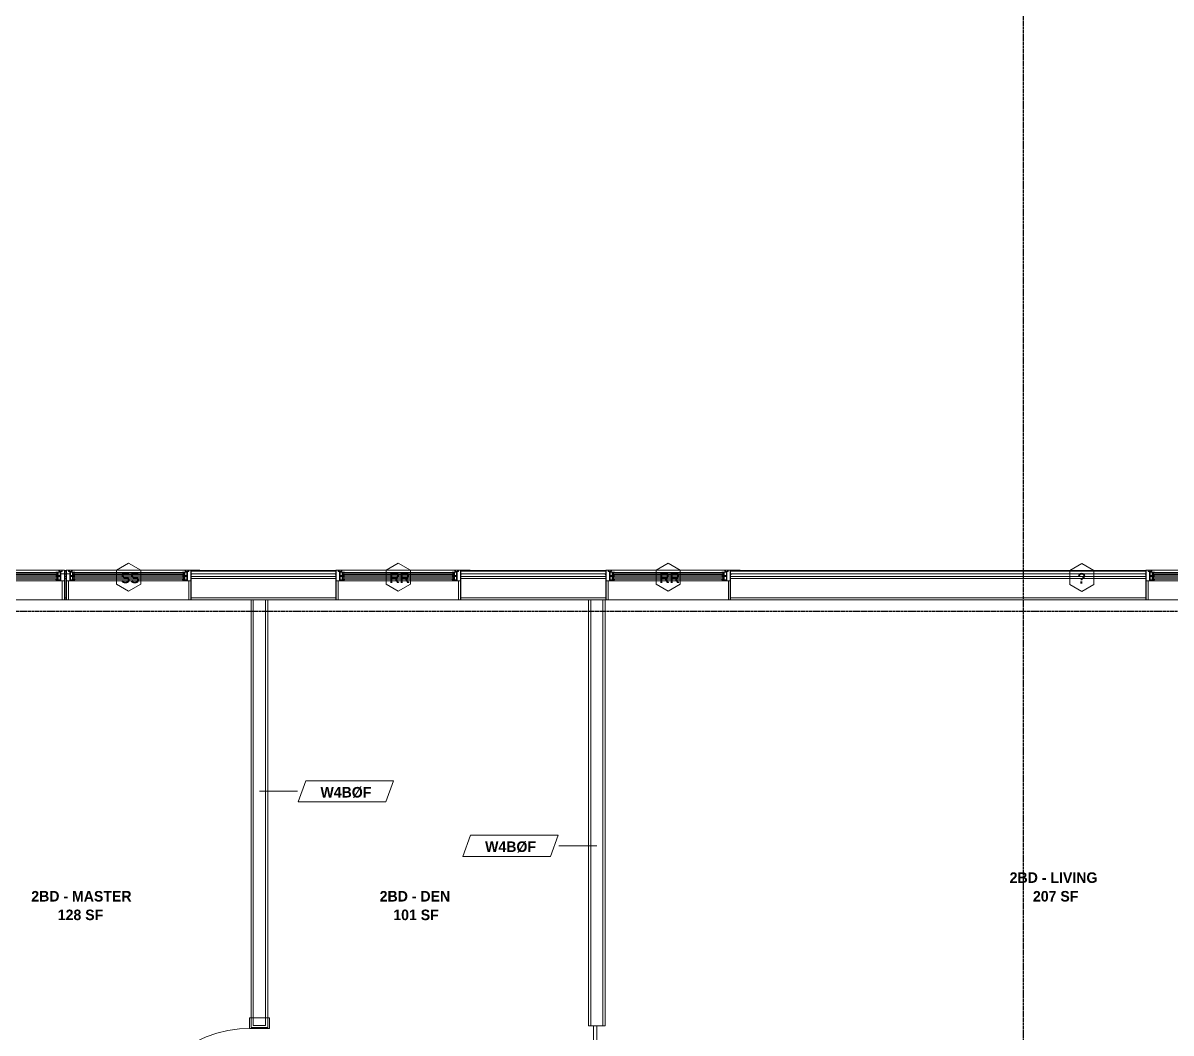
# Model space of a CAD drawing. Header units: inches. Extents: x -4058 to -1781, y 9814 to 12264.
# Drawn here: x -2458 to -2131.3, y 10719.3 to 11006.6 of the extents above; entities that cross this region are included whole.
import ezdxf

# ---------------------------------------------------------------- set-up
doc = ezdxf.new("R2010")
doc.units = ezdxf.units.IN
doc.header["$MEASUREMENT"] = 0
doc.linetypes.add('Dash', pattern=[0.25, 0.125, -0.125])
doc.linetypes.add('Grid Line 1_2_', pattern=[0.875, 0.5, -0.125, 0.125, -0.125])
for name, color, linetype, lineweight in [('0-1', 7, 'Continuous', 5), ('0-2', 7, 'Continuous', 9), ('A-AREA-IDEN', 2, 'Continuous', 9), ('A-DETL-GENF-HDLN-1', 7, 'Dash', 9), ('A-DETL-GENF-HDLN-2', 1, 'Continuous', 18), ('A-DOOR-3', 31, 'Continuous', 9), ('A-DOOR-4', 31, 'Continuous', 30), ('A-FLOR-2', 192, 'Continuous', 9), ('A-GLAZ', 151, 'Continuous', 18), ('A-GLAZ-1', 10, 'Continuous', 30), ('A-GLAZ-2', 7, 'Continuous', 9), ('A-GLAZ-IDEN', 152, 'Continuous', 9), ('A-WALL', 113, 'Continuous', 18), ('A-WALL-1', 7, 'Continuous', 9), ('A-WALL-2', 250, 'Continuous', 18), ('A-WALL-3', 113, 'Continuous', 9), ('A-WALL-IDEN', 211, 'Continuous', 9), ('S-GRID-1', 1, 'Grid Line 1_2_', 30)]:
    doc.layers.add(name, color=color, linetype=linetype, lineweight=lineweight)
doc.styles.add('Century Gothic_B', font='GOTHICB.TTF', dxfattribs={"height": 3})

# ---------------------------------------------------------------- blocks, each defined once
blk = doc.blocks.new('Window-Double_Hung-Marvin-Essential - 2-WIDE _TEMP ALL LOW_ ESDH3066-3454268-UNITS PLANS - 3RD FLOOR')
at = {"layer": 'A-DETL-GENF-HDLN-1'}
blk.add_line((16.1, 4.22), (-16.5, 4.22), dxfattribs=at)
at = {"layer": 'A-DETL-GENF-HDLN-2'}
for p, q in [((-17.75, 4.28), (-17.16, 4.28)), ((-17.75, 4.28), (-17.75, 1.19)), ((-17.08, 3.87), (-17.16, 4.28)), ((-17.08, 3.87), (-16.19, 3.87)), ((-16.85, 4.25), (-16.85, 3.87)), ((-16.3, 4.25), (-16.85, 4.25)), ((-16.38, 3.77), (-16.72, 3.77)), ((-16.72, 3.77), (-16.72, 1.19)), ((-15.34, 3.69), (-16.56, 3.69)), ((-16.56, 2.75), (-16.56, 3.69)), ((-16.38, 3.87), (-16.38, 3.77)), ((-16.3, 4.01), (-16.3, 4.25)), ((-16.18, 4.01), (-16.3, 4.01)), ((-16.19, 3.97), (-16.1, 3.97)), ((-16.19, 3.87), (-16.19, 3.97)), ((-16.18, 4.22), (-16.1, 4.22)), ((-16.18, 4.22), (-16.18, 4.01)), ((-16.1, 3.97), (-16.1, 4.22)), ((-15.94, 2.87), (-15.94, 3.59)), ((-15.94, 3.59), (-15.28, 3.59)), ((-15.84, 2.88), (-15.84, 3.57)), ((-15.54, 3.01), (-15.54, 3.45)), ((-15.34, 3.69), (-15.28, 3.63)), ((-15.28, 3.59), (-15.28, 3.63)), ((15.34, 3.69), (15.28, 3.63)), ((15.28, 3.59), (15.28, 3.63)), ((15.94, 3.59), (15.28, 3.59)), ((15.34, 3.69), (16.56, 3.69)), ((15.54, 3.01), (15.54, 3.45)), ((15.84, 2.88), (15.84, 3.57)), ((15.94, 2.87), (15.94, 3.59)), ((16.18, 4.22), (16.1, 4.22)), ((16.1, 3.97), (16.1, 4.22)), ((16.19, 3.97), (16.1, 3.97)), ((16.18, 4.22), (16.18, 4.01)), ((16.18, 4.01), (16.3, 4.01)), ((16.19, 3.87), (16.19, 3.97)), ((17.08, 3.87), (16.19, 3.87)), ((16.3, 4.01), (16.3, 4.25)), ((16.3, 4.25), (16.85, 4.25)), ((16.38, 3.87), (16.38, 3.77)), ((16.38, 3.77), (16.72, 3.77)), ((16.56, 2.75), (16.56, 3.69)), ((16.72, 3.77), (16.72, 1.19)), ((16.85, 4.25), (16.85, 3.87)), ((17.08, 3.87), (17.16, 4.28)), ((17.75, 4.28), (17.16, 4.28)), ((17.75, 4.28), (17.75, 1.19)), ((-19.25, 3.23), (-19.25, 3.19)), ((-17.75, 3.23), (-19.25, 3.23)), ((-19.25, 3.19), (-17.9, 3.19)), ((-17.9, 3.19), (-17.9, 3.08)), ((-17.9, 3.08), (-17.75, 3.08)), ((-16.72, 1.19), (-17.75, 1.19)), ((-17.13, 1.16), (-17.13, -4.19)), ((-16.56, 2.75), (-15.34, 2.75)), ((-15.34, 2.47), (-16.56, 2.47)), ((-16.56, 1.53), (-16.56, 2.47)), ((-16.56, 1.53), (-15.34, 1.53)), ((-15.28, 2.87), (-15.94, 2.87)), ((-15.94, 1.65), (-15.94, 2.37)), ((-15.94, 2.37), (-15.28, 2.37)), ((-15.28, 1.65), (-15.94, 1.65)), ((-15.84, 1.66), (-15.84, 2.35)), ((-15.54, 1.79), (-15.54, 2.23)), ((-15.34, 2.75), (-15.28, 2.81)), ((-15.34, 2.47), (-15.28, 2.41)), ((-15.34, 1.53), (-15.28, 1.59)), ((-15.28, 2.81), (-15.28, 2.87)), ((-15.28, 2.37), (-15.28, 2.41)), ((-15.28, 1.59), (-15.28, 1.65)), ((15.28, 2.81), (15.28, 2.87)), ((15.28, 2.87), (15.94, 2.87)), ((15.34, 2.75), (15.28, 2.81)), ((15.34, 2.47), (15.28, 2.41)), ((15.28, 2.37), (15.28, 2.41)), ((15.94, 2.37), (15.28, 2.37)), ((15.28, 1.59), (15.28, 1.65)), ((15.28, 1.65), (15.94, 1.65)), ((15.34, 1.53), (15.28, 1.59)), ((16.56, 2.75), (15.34, 2.75)), ((15.34, 2.47), (16.56, 2.47)), ((16.56, 1.53), (15.34, 1.53)), ((15.54, 1.79), (15.54, 2.23)), ((15.84, 1.66), (15.84, 2.35)), ((15.94, 1.65), (15.94, 2.37)), ((16.56, 1.53), (16.56, 2.47)), ((16.72, 1.19), (17.75, 1.19)), ((17.12, -4.19), (17.12, 1.16)), ((17.75, 3.23), (19.25, 3.23)), ((17.9, 3.08), (17.75, 3.08)), ((17.9, 3.19), (17.9, 3.08)), ((19.25, 3.19), (17.9, 3.19)), ((19.25, 3.23), (19.25, 3.19)), ((-17.13, -4.19), (-17.75, -4.19)), ((17.12, -4.19), (17.75, -4.19))]:
    blk.add_line(p, q, dxfattribs=at)
at = {"layer": 'A-GLAZ'}
for p, q in [((15.84, 3.57), (-15.84, 3.57)), ((15.84, 3.45), (-15.84, 3.45)), ((15.84, 3.01), (-15.84, 3.01)), ((15.84, 2.88), (-15.84, 2.88)), ((15.84, 2.35), (-15.84, 2.35)), ((15.84, 2.23), (-15.84, 2.23)), ((15.84, 1.79), (-15.84, 1.79)), ((15.84, 1.66), (-15.84, 1.66))]:
    blk.add_line(p, q, dxfattribs=at)
at = {"layer": 'A-GLAZ-1'}
for p, q in [((-17.75, 4.28), (-17.75, 1.19)), ((17.75, 1.19), (17.75, 4.28)), ((-17.75, 1.16), (-17.75, -4.19)), ((17.75, -4.19), (17.75, 1.16))]:
    blk.add_line(p, q, dxfattribs=at)
at = {"layer": 'A-GLAZ-2'}
for p, q in [((17.75, 4.28), (-17.75, 4.28)), ((20.21, 4.25), (17.75, 4.25)), ((17.75, 4.19), (20.21, 4.19)), ((20.21, 4.19), (20.21, 4.25)), ((-17.75, 1.19), (17.75, 1.19)), ((-17.75, -4.19), (17.75, -4.19))]:
    blk.add_line(p, q, dxfattribs=at)
blk = doc.blocks.new('Window-Double_Hung-Marvin-Essential - 1-WIDE _TEMP LOWER_ ESDH3066-3454270-UNITS PLANS - 3RD FLOOR')
at = {"layer": 'A-DETL-GENF-HDLN-1'}
blk.add_line((16.1, 4.22), (-16.5, 4.22), dxfattribs=at)
at = {"layer": 'A-DETL-GENF-HDLN-2'}
for p, q in [((-17.75, 4.28), (-17.16, 4.28)), ((-17.75, 4.28), (-17.75, 1.19)), ((-17.08, 3.87), (-17.16, 4.28)), ((-17.08, 3.87), (-16.19, 3.87)), ((-16.85, 4.25), (-16.85, 3.87)), ((-16.3, 4.25), (-16.85, 4.25)), ((-16.38, 3.77), (-16.72, 3.77)), ((-16.72, 3.77), (-16.72, 1.19)), ((-15.34, 3.69), (-16.56, 3.69)), ((-16.56, 2.75), (-16.56, 3.69)), ((-16.38, 3.87), (-16.38, 3.77)), ((-16.3, 4.01), (-16.3, 4.25)), ((-16.18, 4.01), (-16.3, 4.01)), ((-16.19, 3.97), (-16.1, 3.97)), ((-16.19, 3.87), (-16.19, 3.97)), ((-16.18, 4.22), (-16.1, 4.22)), ((-16.18, 4.22), (-16.18, 4.01)), ((-16.1, 3.97), (-16.1, 4.22)), ((-15.94, 2.87), (-15.94, 3.59)), ((-15.94, 3.59), (-15.28, 3.59)), ((-15.84, 2.88), (-15.84, 3.57)), ((-15.54, 3.01), (-15.54, 3.45)), ((-15.34, 3.69), (-15.28, 3.63)), ((-15.28, 3.59), (-15.28, 3.63)), ((15.34, 3.69), (15.28, 3.63)), ((15.28, 3.59), (15.28, 3.63)), ((15.94, 3.59), (15.28, 3.59)), ((15.34, 3.69), (16.56, 3.69)), ((15.54, 3.01), (15.54, 3.45)), ((15.84, 2.88), (15.84, 3.57)), ((15.94, 2.87), (15.94, 3.59)), ((16.18, 4.22), (16.1, 4.22)), ((16.1, 3.97), (16.1, 4.22)), ((16.19, 3.97), (16.1, 3.97)), ((16.18, 4.22), (16.18, 4.01)), ((16.18, 4.01), (16.3, 4.01)), ((16.19, 3.87), (16.19, 3.97)), ((17.08, 3.87), (16.19, 3.87)), ((16.3, 4.01), (16.3, 4.25)), ((16.3, 4.25), (16.85, 4.25)), ((16.38, 3.87), (16.38, 3.77)), ((16.38, 3.77), (16.72, 3.77)), ((16.56, 2.75), (16.56, 3.69)), ((16.72, 3.77), (16.72, 1.19)), ((16.85, 4.25), (16.85, 3.87)), ((17.08, 3.87), (17.16, 4.28)), ((17.75, 4.28), (17.16, 4.28)), ((17.75, 4.28), (17.75, 1.19)), ((-19.25, 3.23), (-19.25, 3.19)), ((-17.75, 3.23), (-19.25, 3.23)), ((-19.25, 3.19), (-17.9, 3.19)), ((-17.9, 3.19), (-17.9, 3.08)), ((-17.9, 3.08), (-17.75, 3.08)), ((-16.72, 1.19), (-17.75, 1.19)), ((-17.13, 1.16), (-17.13, -4.19)), ((-16.56, 2.75), (-15.34, 2.75)), ((-15.34, 2.47), (-16.56, 2.47)), ((-16.56, 1.53), (-16.56, 2.47)), ((-16.56, 1.53), (-15.34, 1.53)), ((-15.28, 2.87), (-15.94, 2.87)), ((-15.94, 1.65), (-15.94, 2.37)), ((-15.94, 2.37), (-15.28, 2.37)), ((-15.28, 1.65), (-15.94, 1.65)), ((-15.84, 1.66), (-15.84, 2.35)), ((-15.54, 1.79), (-15.54, 2.23)), ((-15.34, 2.75), (-15.28, 2.81)), ((-15.34, 2.47), (-15.28, 2.41)), ((-15.34, 1.53), (-15.28, 1.59)), ((-15.28, 2.81), (-15.28, 2.87)), ((-15.28, 2.37), (-15.28, 2.41)), ((-15.28, 1.59), (-15.28, 1.65)), ((15.28, 2.81), (15.28, 2.87)), ((15.28, 2.87), (15.94, 2.87)), ((15.34, 2.75), (15.28, 2.81)), ((15.34, 2.47), (15.28, 2.41)), ((15.28, 2.37), (15.28, 2.41)), ((15.94, 2.37), (15.28, 2.37)), ((15.28, 1.59), (15.28, 1.65)), ((15.28, 1.65), (15.94, 1.65)), ((15.34, 1.53), (15.28, 1.59)), ((16.56, 2.75), (15.34, 2.75)), ((15.34, 2.47), (16.56, 2.47)), ((16.56, 1.53), (15.34, 1.53)), ((15.54, 1.79), (15.54, 2.23)), ((15.84, 1.66), (15.84, 2.35)), ((15.94, 1.65), (15.94, 2.37)), ((16.56, 1.53), (16.56, 2.47)), ((16.72, 1.19), (17.75, 1.19)), ((17.12, -4.19), (17.12, 1.16)), ((17.75, 3.23), (19.25, 3.23)), ((17.9, 3.08), (17.75, 3.08)), ((17.9, 3.19), (17.9, 3.08)), ((19.25, 3.19), (17.9, 3.19)), ((19.25, 3.23), (19.25, 3.19)), ((-17.13, -4.19), (-17.75, -4.19)), ((17.12, -4.19), (17.75, -4.19))]:
    blk.add_line(p, q, dxfattribs=at)
at = {"layer": 'A-GLAZ'}
for p, q in [((15.84, 3.57), (-15.84, 3.57)), ((15.84, 3.45), (-15.84, 3.45)), ((15.84, 3.01), (-15.84, 3.01)), ((15.84, 2.88), (-15.84, 2.88)), ((15.84, 2.35), (-15.84, 2.35)), ((15.84, 2.23), (-15.84, 2.23)), ((15.84, 1.79), (-15.84, 1.79)), ((15.84, 1.66), (-15.84, 1.66))]:
    blk.add_line(p, q, dxfattribs=at)
at = {"layer": 'A-GLAZ-1'}
for p, q in [((-17.75, 4.28), (-17.75, 1.19)), ((17.75, 1.19), (17.75, 4.28)), ((-17.75, 1.16), (-17.75, -4.19)), ((17.75, -4.19), (17.75, 1.16))]:
    blk.add_line(p, q, dxfattribs=at)
at = {"layer": 'A-GLAZ-2'}
for p, q in [((17.75, 4.28), (-17.75, 4.28)), ((20.46, 4.25), (17.75, 4.25)), ((17.75, 4.19), (20.46, 4.19)), ((20.46, 4.19), (20.46, 4.25)), ((-17.75, 1.19), (17.75, 1.19)), ((-17.75, -4.19), (17.75, -4.19))]:
    blk.add_line(p, q, dxfattribs=at)
blk = doc.blocks.new('Window-Double_Hung-Marvin-Essential - 2-WIDE _TEMP ALL LOW_ ESDH3066-3454271-UNITS PLANS - 3RD FLOOR')
at = {"layer": 'A-DETL-GENF-HDLN-1'}
blk.add_line((16.1, -4.22), (-16.5, -4.22), dxfattribs=at)
at = {"layer": 'A-DETL-GENF-HDLN-2'}
for p, q in [((-17.13, 4.19), (-17.75, 4.19)), ((-17.13, -1.16), (-17.13, 4.19)), ((17.12, 4.19), (17.75, 4.19)), ((17.12, 4.19), (17.12, -1.16)), ((-19.25, -3.23), (-19.25, -3.19)), ((-19.25, -3.19), (-17.9, -3.19)), ((-17.75, -3.23), (-19.25, -3.23)), ((-17.9, -3.19), (-17.9, -3.08)), ((-17.9, -3.08), (-17.75, -3.08)), ((-16.72, -1.19), (-17.75, -1.19)), ((-17.75, -4.28), (-17.75, -1.19)), ((-16.72, -3.77), (-16.72, -1.19)), ((-16.56, -1.53), (-15.34, -1.53)), ((-16.56, -1.53), (-16.56, -2.47)), ((-15.34, -2.47), (-16.56, -2.47)), ((-16.56, -2.75), (-15.34, -2.75)), ((-16.56, -2.75), (-16.56, -3.69)), ((-15.28, -1.65), (-15.94, -1.65)), ((-15.94, -1.65), (-15.94, -2.37)), ((-15.94, -2.37), (-15.28, -2.37)), ((-15.28, -2.87), (-15.94, -2.87)), ((-15.94, -2.87), (-15.94, -3.59)), ((-15.84, -1.66), (-15.84, -2.35)), ((-15.84, -2.88), (-15.84, -3.57)), ((-15.54, -1.79), (-15.54, -2.23)), ((-15.54, -3.01), (-15.54, -3.45)), ((-15.34, -1.53), (-15.28, -1.59)), ((-15.34, -2.47), (-15.28, -2.41)), ((-15.34, -2.75), (-15.28, -2.81)), ((-15.28, -1.59), (-15.28, -1.65)), ((-15.28, -2.37), (-15.28, -2.41)), ((-15.28, -2.81), (-15.28, -2.87)), ((15.34, -1.53), (15.28, -1.59)), ((15.28, -1.59), (15.28, -1.65)), ((15.28, -1.65), (15.94, -1.65)), ((15.28, -2.37), (15.28, -2.41)), ((15.94, -2.37), (15.28, -2.37)), ((15.34, -2.47), (15.28, -2.41)), ((15.34, -2.75), (15.28, -2.81)), ((15.28, -2.81), (15.28, -2.87)), ((15.28, -2.87), (15.94, -2.87)), ((16.56, -1.53), (15.34, -1.53)), ((15.34, -2.47), (16.56, -2.47)), ((16.56, -2.75), (15.34, -2.75)), ((15.54, -1.79), (15.54, -2.23)), ((15.54, -3.01), (15.54, -3.45)), ((15.84, -1.66), (15.84, -2.35)), ((15.84, -2.88), (15.84, -3.57)), ((15.94, -1.65), (15.94, -2.37)), ((15.94, -2.87), (15.94, -3.59)), ((16.56, -1.53), (16.56, -2.47)), ((16.56, -2.75), (16.56, -3.69)), ((16.72, -3.77), (16.72, -1.19)), ((16.72, -1.19), (17.75, -1.19)), ((17.75, -4.28), (17.75, -1.19)), ((17.9, -3.08), (17.75, -3.08)), ((17.75, -3.23), (19.25, -3.23)), ((17.9, -3.19), (17.9, -3.08)), ((19.25, -3.19), (17.9, -3.19)), ((19.25, -3.23), (19.25, -3.19)), ((-17.75, -4.28), (-17.16, -4.28)), ((-17.08, -3.87), (-17.16, -4.28)), ((-17.08, -3.87), (-16.19, -3.87)), ((-16.85, -4.25), (-16.85, -3.87)), ((-16.3, -4.25), (-16.85, -4.25)), ((-16.38, -3.77), (-16.72, -3.77)), ((-15.34, -3.69), (-16.56, -3.69)), ((-16.38, -3.87), (-16.38, -3.77)), ((-16.18, -4.01), (-16.3, -4.01)), ((-16.3, -4.01), (-16.3, -4.25)), ((-16.19, -3.87), (-16.19, -3.97)), ((-16.19, -3.97), (-16.1, -3.97)), ((-16.18, -4.22), (-16.18, -4.01)), ((-16.18, -4.22), (-16.1, -4.22)), ((-16.1, -3.97), (-16.1, -4.22)), ((-15.94, -3.59), (-15.28, -3.59)), ((-15.34, -3.69), (-15.28, -3.63)), ((-15.28, -3.59), (-15.28, -3.63)), ((15.28, -3.59), (15.28, -3.63)), ((15.94, -3.59), (15.28, -3.59)), ((15.34, -3.69), (15.28, -3.63)), ((15.34, -3.69), (16.56, -3.69)), ((16.19, -3.97), (16.1, -3.97)), ((16.1, -3.97), (16.1, -4.22)), ((16.18, -4.22), (16.1, -4.22)), ((16.18, -4.22), (16.18, -4.01)), ((16.18, -4.01), (16.3, -4.01)), ((17.08, -3.87), (16.19, -3.87)), ((16.19, -3.87), (16.19, -3.97)), ((16.3, -4.01), (16.3, -4.25)), ((16.3, -4.25), (16.85, -4.25)), ((16.38, -3.87), (16.38, -3.77)), ((16.38, -3.77), (16.72, -3.77)), ((16.85, -4.25), (16.85, -3.87)), ((17.08, -3.87), (17.16, -4.28)), ((17.75, -4.28), (17.16, -4.28))]:
    blk.add_line(p, q, dxfattribs=at)
at = {"layer": 'A-GLAZ'}
for p, q in [((15.84, -1.66), (-15.84, -1.66)), ((15.84, -1.79), (-15.84, -1.79)), ((15.84, -2.23), (-15.84, -2.23)), ((15.84, -2.35), (-15.84, -2.35)), ((15.84, -2.88), (-15.84, -2.88)), ((15.84, -3.01), (-15.84, -3.01)), ((15.84, -3.45), (-15.84, -3.45)), ((15.84, -3.57), (-15.84, -3.57))]:
    blk.add_line(p, q, dxfattribs=at)
at = {"layer": 'A-GLAZ-1'}
for p, q in [((-17.75, -1.16), (-17.75, 4.19)), ((17.75, 4.19), (17.75, -1.16)), ((-17.75, -4.28), (-17.75, -1.19)), ((17.75, -1.19), (17.75, -4.28))]:
    blk.add_line(p, q, dxfattribs=at)
at = {"layer": 'A-GLAZ-2'}
for p, q in [((-17.75, 4.19), (17.75, 4.19)), ((-17.75, -1.19), (17.75, -1.19)), ((17.75, -4.28), (-17.75, -4.28)), ((17.75, -4.19), (20.21, -4.19)), ((20.21, -4.25), (17.75, -4.25)), ((20.21, -4.19), (20.21, -4.25))]:
    blk.add_line(p, q, dxfattribs=at)
blk = doc.blocks.new('CTR - 1st Phase - Shell_rvt-1-UNITS PLANS - 3RD FLOOR')
at = {"layer": 'A-WALL-1'}
for p, q in [((-2445.67, 10850.89), (-2446.18, 10850.89)), ((-2368.94, 10850.89), (-2407.71, 10850.89)), ((-2292.14, 10850.89), (-2330.73, 10850.89)), ((-2138.47, 10850.89), (-2253.93, 10850.89)), ((-2446.18, 10847.89), (-2446.18, 10847.86)), ((-2445.67, 10847.86), (-2445.67, 10847.89)), ((-2410.17, 10847.89), (-2410.17, 10847.86)), ((-2368.94, 10847.86), (-2368.94, 10847.89)), ((-2333.44, 10847.89), (-2333.44, 10847.86)), ((-2292.14, 10847.86), (-2292.14, 10847.89)), ((-2256.64, 10847.89), (-2256.64, 10847.86)), ((-2138.47, 10847.86), (-2138.47, 10847.89)), ((-2446.18, 10842.51), (-2445.67, 10842.51)), ((-2410.17, 10842.51), (-2368.94, 10842.51)), ((-2333.44, 10842.51), (-2292.14, 10842.51)), ((-2256.64, 10842.51), (-2138.47, 10842.51))]:
    blk.add_line(p, q, dxfattribs=at)
at = {"layer": 'A-WALL-2'}
for p, q in [((-2445.67, 10850.64), (-2446.18, 10850.64)), ((-2445.67, 10849.89), (-2446.18, 10849.89)), ((-2368.94, 10850.64), (-2410.17, 10850.64)), ((-2368.94, 10849.89), (-2410.17, 10849.89)), ((-2292.14, 10850.64), (-2333.44, 10850.64)), ((-2292.14, 10849.89), (-2333.44, 10849.89)), ((-2138.47, 10850.64), (-2256.64, 10850.64)), ((-2138.47, 10849.89), (-2256.64, 10849.89)), ((-2445.67, 10849.14), (-2446.18, 10849.14)), ((-2445.67, 10848.64), (-2446.18, 10848.64)), ((-2368.94, 10849.14), (-2410.17, 10849.14)), ((-2368.94, 10848.64), (-2410.17, 10848.64)), ((-2292.14, 10849.14), (-2333.44, 10849.14)), ((-2292.14, 10848.64), (-2333.44, 10848.64)), ((-2138.47, 10849.14), (-2256.64, 10849.14)), ((-2138.47, 10848.64), (-2256.64, 10848.64)), ((-2445.67, 10843.14), (-2446.18, 10843.14)), ((-2368.94, 10843.14), (-2410.17, 10843.14)), ((-2292.14, 10843.14), (-2333.44, 10843.14)), ((-2138.47, 10843.14), (-2256.64, 10843.14))]:
    blk.add_line(p, q, dxfattribs=at)
at = {"layer": '0-2', "rotation": 180}
blk.add_blockref('Window-Double_Hung-Marvin-Essential - 2-WIDE _TEMP ALL LOW_ ESDH3066-3454271-UNITS PLANS - 3RD FLOOR', (-2463.93, 10846.7), dxfattribs=at)
at = {"layer": '0-2'}
for name, p in [('Window-Double_Hung-Marvin-Essential - 2-WIDE _TEMP ALL LOW_ ESDH3066-3454268-UNITS PLANS - 3RD FLOOR', (-2427.92, 10846.7)), ('Window-Double_Hung-Marvin-Essential - 1-WIDE _TEMP LOWER_ ESDH3066-3454270-UNITS PLANS - 3RD FLOOR', (-2351.19, 10846.7)), ('Window-Double_Hung-Marvin-Essential - 1-WIDE _TEMP LOWER_ ESDH3066-3454270-UNITS PLANS - 3RD FLOOR', (-2274.39, 10846.7)), ('Window-Double_Hung-Marvin-Essential - 1-WIDE _TEMP LOWER_ ESDH3066-3454270-UNITS PLANS - 3RD FLOOR', (-2120.72, 10846.7))]:
    blk.add_blockref(name, p, dxfattribs=at)
blk = doc.blocks.new('CTR - 1st Phase - Structure_rvt-1-UNITS PLANS - 3RD FLOOR')
at = {"layer": 'S-GRID-1'}
for p, q in [((-2173.32, 9814.03), (-2173.32, 12247.5)), ((-1781.27, 10839.19), (-4041.78, 10839.19))]:
    blk.add_line(p, q, dxfattribs=at)
blk = doc.blocks.new('SWING - SINGLE - FLUSH - SWING - FLUSH - 2-10 x 6-8 - PRIVACY-4346068-UNITS PLANS - 3RD FLOOR')
at = {"layer": 'A-DOOR-3'}
for p, q in [((-20, 2.37), (-20, 2.87)), ((-20, 2.87), (-17, 2.87)), ((-20, 2.37), (-17, 2.37)), ((-20, -2.88), (-20, 2.37)), ((-17, 2.37), (-20, 2.37)), ((-17, 2.87), (-17, 2.37)), ((-17, 2.37), (-17, -2.88)), ((17, 2.37), (17, 2.87)), ((17, 2.87), (20, 2.87)), ((17, 2.37), (20, 2.37)), ((17, -2.88), (17, 2.37)), ((20, 2.37), (17, 2.37)), ((20, 2.87), (20, 2.37)), ((20, 2.37), (20, -2.88)), ((-17, -2.88), (-20, -2.88)), ((20, -2.88), (17, -2.88))]:
    blk.add_line(p, q, dxfattribs=at)
blk.add_arc((17, -2.38), 34.07, 180, 266.6343, dxfattribs=at)
at = {"layer": 'A-DOOR-4'}
for p, q in [((15, -2.38), (15, -36.38)), ((17, -2.38), (15, -2.38)), ((17, -2.38), (17, -36.38)), ((17, -36.38), (15, -36.38))]:
    blk.add_line(p, q, dxfattribs=at)
blk = doc.blocks.new('Window Tag - ONE-4156801-UNITS PLANS - 3RD FLOOR')
at = {"layer": 'A-GLAZ-IDEN'}
for p, q in [((0, 0.125), (-0.107, 0.062)), ((0.107, 0.062), (0, 0.125)), ((-0.107, 0.062), (-0.107, -0.062)), ((0.107, -0.062), (0.107, 0.062)), ((-0.107, -0.062), (0, -0.125)), ((0, -0.125), (0.107, -0.062))]:
    blk.add_line(p, q, dxfattribs=at)
blk = doc.blocks.new('Wall Tag - Arch Wall-3956453-UNITS PLANS - 3RD FLOOR')
at = {"layer": 'A-WALL-IDEN'}
for p, q in [((-0.356, 0.094), (-0.424, -0.094)), ((0.424, 0.094), (-0.356, 0.094)), ((0.356, -0.094), (0.424, 0.094)), ((-0.424, -0.094), (0.356, -0.094))]:
    blk.add_line(p, q, dxfattribs=at)

msp = doc.modelspace()

# ---------------------------------------------------------------- linework, layer by layer
at = {"layer": 'A-FLOR-2'}
for p, q in [((-2295.62, 10683.6), (-2295.62, 10721.32)), ((-2294.7, 10683.6), (-2294.7, 10721.32))]:
    msp.add_line(p, q, dxfattribs=at)
at = {"layer": 'A-WALL'}
for p, q in [((-2392.45, 10842.51), (-2392.45, 10721.48)), ((-2388.95, 10721.48), (-2388.95, 10842.51)), ((-2296.45, 10842.51), (-2296.45, 10721.32)), ((-2292.95, 10842.51), (-2292.95, 10721.32)), ((-2392.45, 10721.48), (-2388.95, 10721.48))]:
    msp.add_line(p, q, dxfattribs=at)
at = {"layer": 'A-WALL-3'}
for p, q in [((-2388.32, 10842.51), (-2393.07, 10842.51)), ((-2393.07, 10842.51), (-2393.07, 10720.85)), ((-2388.32, 10720.85), (-2388.32, 10842.51)), ((-2292.32, 10842.51), (-2297.07, 10842.51)), ((-2297.07, 10842.51), (-2297.07, 10721.32)), ((-2292.32, 10721.32), (-2292.32, 10842.51)), ((-2393.07, 10720.85), (-2388.32, 10720.85)), ((-2297.07, 10721.32), (-2292.32, 10721.32))]:
    msp.add_line(p, q, dxfattribs=at)
at = {"layer": 'A-WALL-IDEN'}
for p, q in [((-2390.7, 10788.06), (-2379.86, 10788.06)), ((-2294.7, 10772.57), (-2305.54, 10772.57))]:
    msp.add_line(p, q, dxfattribs=at)

# ---------------------------------------------------------------- block references
at = {"layer": '0-1'}
for name in ['CTR - 1st Phase - Structure_rvt-1-UNITS PLANS - 3RD FLOOR', 'CTR - 1st Phase - Shell_rvt-1-UNITS PLANS - 3RD FLOOR']:
    msp.add_blockref(name, (0, 0), dxfattribs=at)
at = {"layer": 'A-DOOR-3', "rotation": 270.0000000000105}
msp.add_blockref('SWING - SINGLE - FLUSH - SWING - FLUSH - 2-10 x 6-8 - PRIVACY-4346068-UNITS PLANS - 3RD FLOOR', (-2390.7, 10703.6), dxfattribs=at)
at = {"layer": 'A-GLAZ-IDEN', "xscale": 31.99999999999999, "yscale": 31.99999999999999, "zscale": 31.99999999999999}
for p in [(-2427.92, 10848.98), (-2351.19, 10848.98), (-2274.39, 10848.98), (-2156.73, 10848.89)]:
    msp.add_blockref('Window Tag - ONE-4156801-UNITS PLANS - 3RD FLOOR', p, dxfattribs=at)
at = {"layer": 'A-WALL-IDEN', "xscale": 31.99999999999999, "yscale": 31.99999999999999, "zscale": 31.99999999999999}
for p in [(-2366.12, 10788.06), (-2319.27, 10772.57)]:
    msp.add_blockref('Wall Tag - Arch Wall-3956453-UNITS PLANS - 3RD FLOOR', p, dxfattribs=at)

# ---------------------------------------------------------------- texts
at = {"layer": 'A-AREA-IDEN', "char_height": 3, "attachment_point": 1, "style": 'Century Gothic_B'}
for s, insert, width in [('2BD - LIVING', (-2177.23, 10765.01), 31.411), ('2BD - MASTER', (-2455.63, 10759.71), 33.633), ('2BD - DEN', (-2356.49, 10759.71), 24.745), ('207 SF', (-2170.61, 10759.71), 15.352), ('128 SF', (-2448.09, 10754.42), 15.352), ('101 SF', (-2352.62, 10754.42), 15.352)]:
    msp.add_mtext(s, dxfattribs=dict(at, insert=insert, width=width))
at = {"layer": 'A-GLAZ-IDEN', "char_height": 3, "attachment_point": 1, "style": 'Century Gothic_B'}
for s, insert, width in [('SS', (-2430.18, 10850.27), 5.454), ('RR', (-2353.7, 10850.27), 6.06), ('RR', (-2276.9, 10850.27), 6.06), ('\\fCentury Gothic|b1|i0|c0|p34|;?', (-2157.95, 10850.17), 2.929)]:
    msp.add_mtext(s, dxfattribs=dict(at, insert=insert, width=width))
at = {"layer": 'A-WALL-IDEN', "char_height": 3, "width": 17.372, "attachment_point": 1, "style": 'Century Gothic_B'}
for insert in [(-2373.34, 10789.3), (-2326.49, 10773.81)]:
    msp.add_mtext('W4BØF', dxfattribs=dict(at, insert=insert))

doc.saveas('drawing.dxf')
